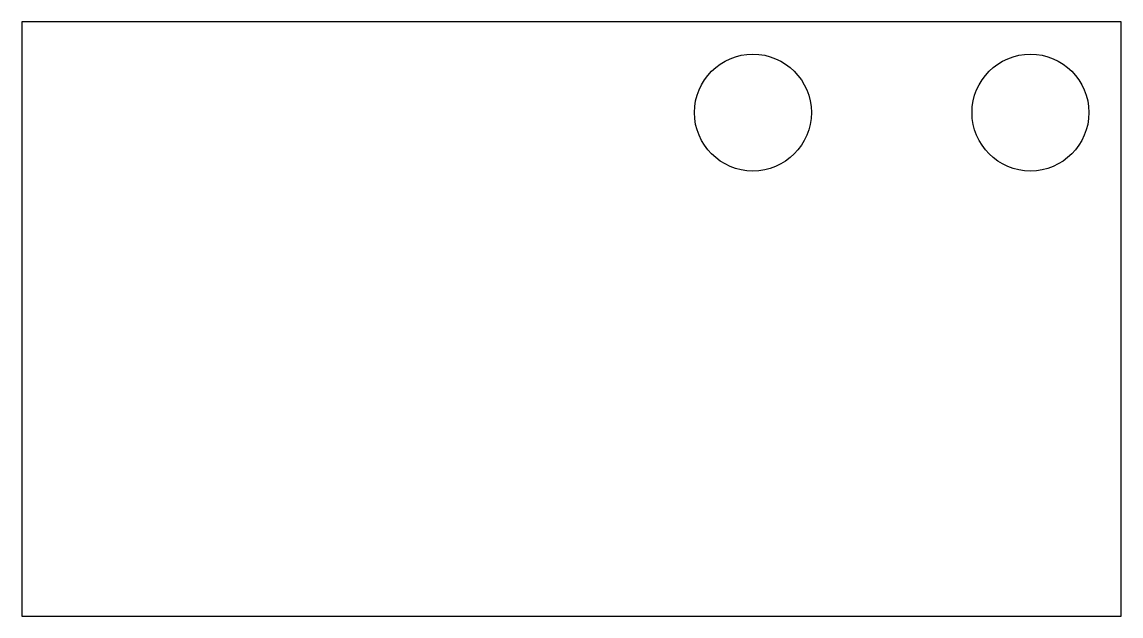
# Model space of a CAD drawing. Header units: millimetres. Extents: x -0.1 to 37.5, y -0.1 to 20.2.
import ezdxf

# ---------------------------------------------------------------- set-up
doc = ezdxf.new("R2010")
doc.units = ezdxf.units.MM
doc.layers.add('CUTOUTS', color=1, linetype='CONTINUOUS')
doc.layers.add('PERIMETER', color=5, linetype='CONTINUOUS')

msp = doc.modelspace()

# ---------------------------------------------------------------- linework, layer by layer
at = {"layer": 'CUTOUTS'}
for centre in [(24.918835, 17.129871), (34.418835, 17.129871)]:
    msp.add_circle(centre, 2, dxfattribs=at)
at = {"layer": 'PERIMETER'}
for p, q in [((-0.1, 20.229871), (-0.1, -0.1)), ((37.518835, 20.229871), (-0.1, 20.229871)), ((37.518835, -0.1), (37.518835, 20.229871)), ((-0.1, -0.1), (37.518835, -0.1))]:
    msp.add_line(p, q, dxfattribs=at)

doc.saveas('drawing.dxf')
